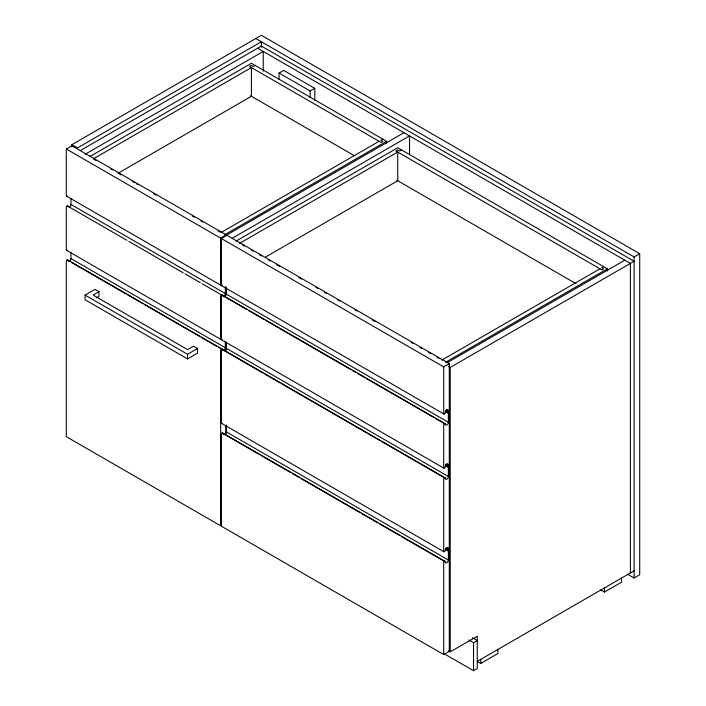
<?xml version="1.0" encoding="UTF-8"?>
<svg xmlns="http://www.w3.org/2000/svg" width="706" height="706" viewBox="0 0 706 706"><rect width="100%" height="100%" fill="white"/><g stroke="black" fill="none" stroke-linecap="round" stroke-linejoin="round"><path stroke-width="1.06" d="M71.88 146.901L71.88 144.695L261.361 35.3L639.707 253.736L639.707 574.755L634.12 577.985L627.449 574.128M66.293 149.001L71.88 145.771L226.264 234.904L220.669 238.134L66.293 149.001L66.293 195.633A1.094 0.635 -60 0 0 67.273 195.933M80.334 150.581L261.361 46.058L634.12 261.264L450.225 367.438L448.363 366.361M84.976 154.358L263.232 51.441L263.232 71.271M89.671 156.67L251.424 63.275L386.544 141.288L386.544 143.442M255.157 65.429L253.286 66.505L251.424 65.429L249.562 66.505L380.958 142.365L382.82 141.288L380.958 140.212L382.82 139.135M279.073 79.575L279.073 73.053L283.733 70.362M118.079 173.261L251.424 96.272L251.424 67.582L93.316 158.868L96.21 160.536M279.073 73.053L310.137 90.986L314.797 88.294M99.034 291.684L93.139 295.09L187.567 349.611L193.47 346.196L197.504 348.535L197.504 353.194L187.567 358.93L85.055 299.75L85.055 295.09L95.001 289.354L99.034 291.684L99.034 296.344L96.51 297.808M220.987 232.574L379.096 141.288M224.79 234.674L386.544 141.288M225.691 235.592L403.947 132.684M222.072 285.568A1.094 0.635 -60 0 1 221.296 285.118L221.296 238.487L226.882 235.266L449.298 363.669L449.298 412.092L448.363 412.631L445.495 410.971M232.23 238.275L409.533 135.905L409.533 154.632M235.972 241.134L397.734 147.748L607.398 268.801L607.398 270.954M239.625 243.332L397.734 152.046L397.734 180.745L265.341 257.178M401.458 149.901L399.596 150.969L397.734 149.901L395.863 150.969L601.812 269.877L603.674 268.801L601.812 267.724L603.674 266.647M85.055 295.09L187.567 354.271L197.504 348.535M441.841 360.078L599.95 268.801M445.645 362.187L607.398 268.801M447.498 362.557L624.801 260.187M221.296 238.487L443.703 366.899L449.298 363.669M255.775 38.53L634.12 256.966L639.707 253.736M445.495 411.695L448.363 413.345L449.298 412.807L449.298 466.251L448.363 466.79L445.495 465.139M445.495 465.854L448.363 467.504L449.298 466.966L449.298 549.824L448.363 550.362L445.495 548.712M445.495 549.427L448.363 551.077L449.298 550.539L449.298 651.329L443.703 654.559L221.296 526.155L221.296 434.331A1.094 0.635 -60 0 1 222.072 432.99A1.094 0.635 -60 0 1 222.849 433.431L260.073 454.929M448.363 650.791L450.225 651.867L477.247 636.265L477.247 668.547L473.523 670.7L443.968 653.641M468.758 639.971L473.523 642.725L477.247 640.571L472.482 637.818M634.12 570.81L477.247 661.372L480.821 663.437L497.906 653.571L497.906 649.476M600.806 589.951L604.451 592.06L621.536 582.194L621.536 578.099M257.637 48.211L630.387 263.417L630.387 572.963M283.733 70.45L314.797 88.382L314.797 100.34M250.515 95.751L354.297 155.664M396.816 180.215L576.07 283.706M71.88 144.695L77.475 147.925L261.361 41.76L261.361 47.249M110.498 168.778L112.404 169.881M119.067 173.729L120.973 174.832M132.393 181.424L134.299 182.527M136.205 183.622L138.111 184.725M153.343 193.523L156.202 195.165M192.376 216.054L194.282 217.157M200.945 221.004L202.851 222.108M218.083 230.897L219.99 232M242.529 245.008L244.435 246.112M251.107 249.959L253.013 251.062M259.684 254.919L261.591 256.022M268.271 259.87L270.177 260.973M276.849 264.829L279.708 266.48M298.779 277.484L301.638 279.135M315.944 287.395L317.85 288.498M324.522 292.346L326.428 293.449M337.874 300.059L339.78 301.153M355.03 309.96L356.936 311.064M372.194 319.871L375.054 321.521M411.289 342.445L413.195 343.54M419.867 347.396L421.773 348.499M428.445 352.347L430.351 353.45M437.032 357.307L438.938 358.401M446.457 409.736L448.363 410.839L448.363 412.631M445.477 410.601L449.298 412.807M66.523 196.136L220.899 285.259M221.525 285.621L443.933 414.025M70.953 198.439L70.953 204.413L225.329 293.546A2.197 1.271 -60 0 1 223.776 296.238M225.955 287.924L225.955 293.908L448.363 422.312A2.197 1.271 -60 0 1 446.81 425.003A2.197 1.271 -60 0 1 445.257 424.103L435.708 418.596M222.619 295.196L445.027 423.6M67.07 250.242A1.094 0.635 -60 0 1 66.293 249.792L66.293 207.105A1.094 0.635 -60 0 1 67.07 205.764A1.094 0.635 -60 0 1 67.847 206.214L126.93 240.322M128.836 241.426L183.154 272.781M185.06 273.884L200.31 282.691M202.216 283.786L222.222 295.337A1.094 0.635 -60 0 0 221.446 294.896A1.094 0.635 -60 0 0 220.669 296.238L220.669 338.924A1.094 0.635 -60 0 0 221.649 339.224M222.072 339.727A1.094 0.635 -60 0 1 221.296 339.277L221.296 296.599A1.094 0.635 -60 0 1 222.072 295.249A1.094 0.635 -60 0 1 222.849 295.699L246.712 309.475M248.618 310.578L263.894 319.394M265.8 320.498L277.255 327.116M279.17 328.211L350.758 369.547M352.665 370.65L355.533 372.3M357.439 373.403L364.12 377.26M366.026 378.363L433.802 417.493M446.457 463.895L448.363 464.998L448.363 466.79M445.477 464.769L449.298 466.966M66.523 250.295L220.899 339.427M221.525 339.78L443.933 468.193M70.953 252.598L70.953 258.581L225.329 347.705A2.197 1.271 -60 0 1 223.378 350.573M225.955 342.092L225.955 348.067L448.363 476.471A2.197 1.271 -60 0 1 446.81 479.162A2.197 1.271 -60 0 1 445.257 478.271L382.255 441.894M67.617 259.87L222.002 349.002M222.619 349.355L445.027 477.768M222.275 349.938A2.197 1.271 -60 0 1 222.222 349.505A1.094 0.635 -60 0 0 221.446 349.055A1.094 0.635 -60 0 0 220.669 350.397L220.669 525.793L66.293 436.661L66.293 261.264A1.094 0.635 -60 0 1 67.07 259.923A1.094 0.635 -60 0 1 67.847 260.373L69.753 261.476M71.659 262.57L125.977 293.934M127.883 295.037L143.133 303.836M145.039 304.939L199.357 336.294M201.263 337.397L216.513 346.205M218.419 347.299L221.269 348.949M222.072 423.3A1.094 0.635 -60 0 1 221.296 422.85L221.296 350.758A1.094 0.635 -60 0 1 222.072 349.417A1.094 0.635 -60 0 1 222.849 349.858L262.941 373.006M264.847 374.109L280.123 382.926M282.029 384.029L349.805 423.159M351.712 424.262L366.988 433.078M368.894 434.181L380.349 440.791M446.457 547.468L448.363 548.571L448.363 550.362M445.477 548.341L449.298 550.539M221.525 423.353L443.933 551.765M225.955 425.665L225.955 431.64L448.363 560.043A2.197 1.271 -60 0 1 446.81 562.735A2.197 1.271 -60 0 1 445.257 561.844L401.343 536.489M222.619 432.928L445.027 561.341M261.988 456.032L290.616 472.561M292.531 473.664L299.212 477.521M301.118 478.624L360.298 512.794M362.213 513.897L377.481 522.714M379.396 523.817L399.437 535.386M634.12 256.966L634.12 577.985M604.451 587.957L604.451 592.06M480.821 659.333L480.821 663.437M473.523 642.725L473.523 670.7M450.225 367.438L450.225 651.867M448.363 413.345L448.363 422.312M448.363 467.504L448.363 476.471M448.363 551.077L448.363 560.043M443.703 366.899L443.703 413.522A1.094 0.635 -60 0 0 444.48 413.972A1.094 0.635 -60 0 0 445.257 412.631A2.197 1.271 -60 0 1 446.81 409.939A2.197 1.271 -60 0 1 448.363 410.839M443.703 654.559L443.703 562.735A1.094 0.635 -60 0 1 444.48 561.394A1.094 0.635 -60 0 1 445.257 561.844M310.137 90.986L310.137 97.507M226.264 287.316L226.264 294.949M226.264 342.595L226.264 350.273M226.264 424.897L226.264 433.678M225.329 286.574L225.329 293.546M225.329 341.73L225.329 347.705M220.669 238.134L220.669 284.756A1.094 0.635 -60 0 0 221.834 284.862M187.567 354.271L187.567 358.93M70.953 258.581A2.197 1.271 -60 0 1 68.994 261.441M67.9 260.805A2.197 1.271 -60 0 1 67.847 260.373M448.363 464.998A2.197 1.271 -60 0 0 446.81 464.098A2.197 1.271 -60 0 0 445.257 466.79A1.094 0.635 -60 0 1 444.48 468.131A1.094 0.635 -60 0 1 443.703 467.69L443.703 425.003A1.094 0.635 -60 0 1 444.48 423.662A1.094 0.635 -60 0 1 445.257 424.103M225.955 293.908A2.197 1.271 -60 0 1 223.996 296.767M222.902 296.132A2.197 1.271 -60 0 1 222.849 295.699M70.953 204.413A2.197 1.271 -60 0 1 68.994 207.282M67.9 206.646A2.197 1.271 -60 0 1 67.847 206.214M225.955 431.64A2.197 1.271 -60 0 1 223.996 434.499M222.902 433.863A2.197 1.271 -60 0 1 222.849 433.431M448.363 548.571A2.197 1.271 -60 0 0 446.81 547.671A2.197 1.271 -60 0 0 445.257 550.362A1.094 0.635 -60 0 1 444.48 551.704A1.094 0.635 -60 0 1 443.703 551.262L443.703 479.162A1.094 0.635 -60 0 1 444.48 477.821A1.094 0.635 -60 0 1 445.257 478.271M225.955 348.067A2.197 1.271 -60 0 1 223.996 350.926M223.052 350.635A2.197 1.271 -60 0 1 222.849 349.858"/></g></svg>
